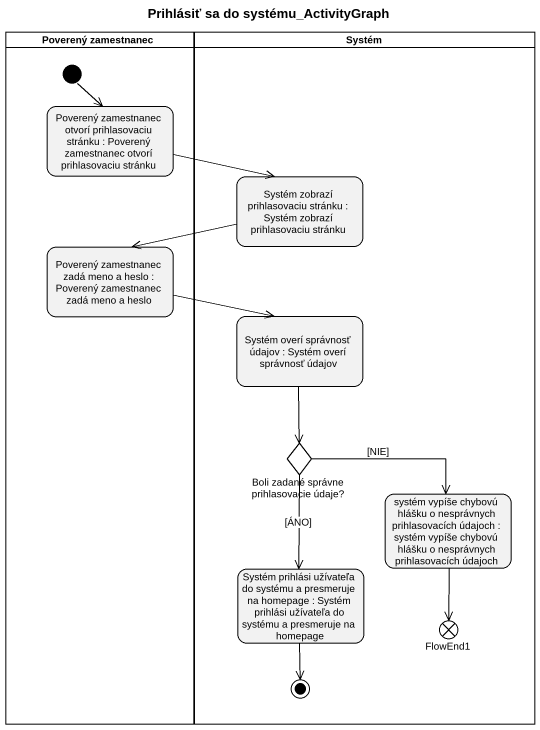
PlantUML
@startuml
title Prihlásiť sa do systému_ActivityGraph
hide empty description
state "Poverený zamestnanec" as Poverený_zamestnanec <<partition>> {
  state "Poverený zamestnanec otvorí prihlasovaciu stránku : Poverený zamestnanec otvorí prihlasovaciu stránku" as Poverený_zamestnanec_otvorí
  state "Poverený zamestnanec zadá meno a heslo : Poverený zamestnanec zadá meno a heslo" as Poverený_zamestnanec_zadá
  [*] --> Poverený_zamestnanec_otvorí
}
state Systém <<partition>> {
  state "Systém zobrazí prihlasovaciu stránku : Systém zobrazí prihlasovaciu stránku" as Systém_zobrazí
  state "Systém overí správnosť údajov : Systém overí správnosť údajov" as Systém_overí_správnosť
  state "Boli zadané správne prihlasovacie údaje?" as Boli_zadané_správne <<choice>>
  state "systém vypíše chybovú hlášku o nesprávnych prihlasovacích údajoch : systém vypíše chybovú hlášku o nesprávnych prihlasovacích údajoch" as systém_vypíše_chybovú
  state "Systém prihlási užívateľa do systému a presmeruje na homepage : Systém prihlási užívateľa do systému a presmeruje na homepage" as Systém_prihlási_užívateľa
  state FlowEnd1 <<end>>
  Systém_prihlási_užívateľa --> [*]
}
Poverený_zamestnanec_otvorí -right-> Systém_zobrazí
Systém_zobrazí -left-> Poverený_zamestnanec_zadá
Poverený_zamestnanec_zadá -right-> Systém_overí_správnosť
Systém_overí_správnosť --> Boli_zadané_správne
Boli_zadané_správne -right-> systém_vypíše_chybovú : [NIE]
Boli_zadané_správne --> Systém_prihlási_užívateľa : [ÁNO]
systém_vypíše_chybovú --> FlowEnd1
@enduml
